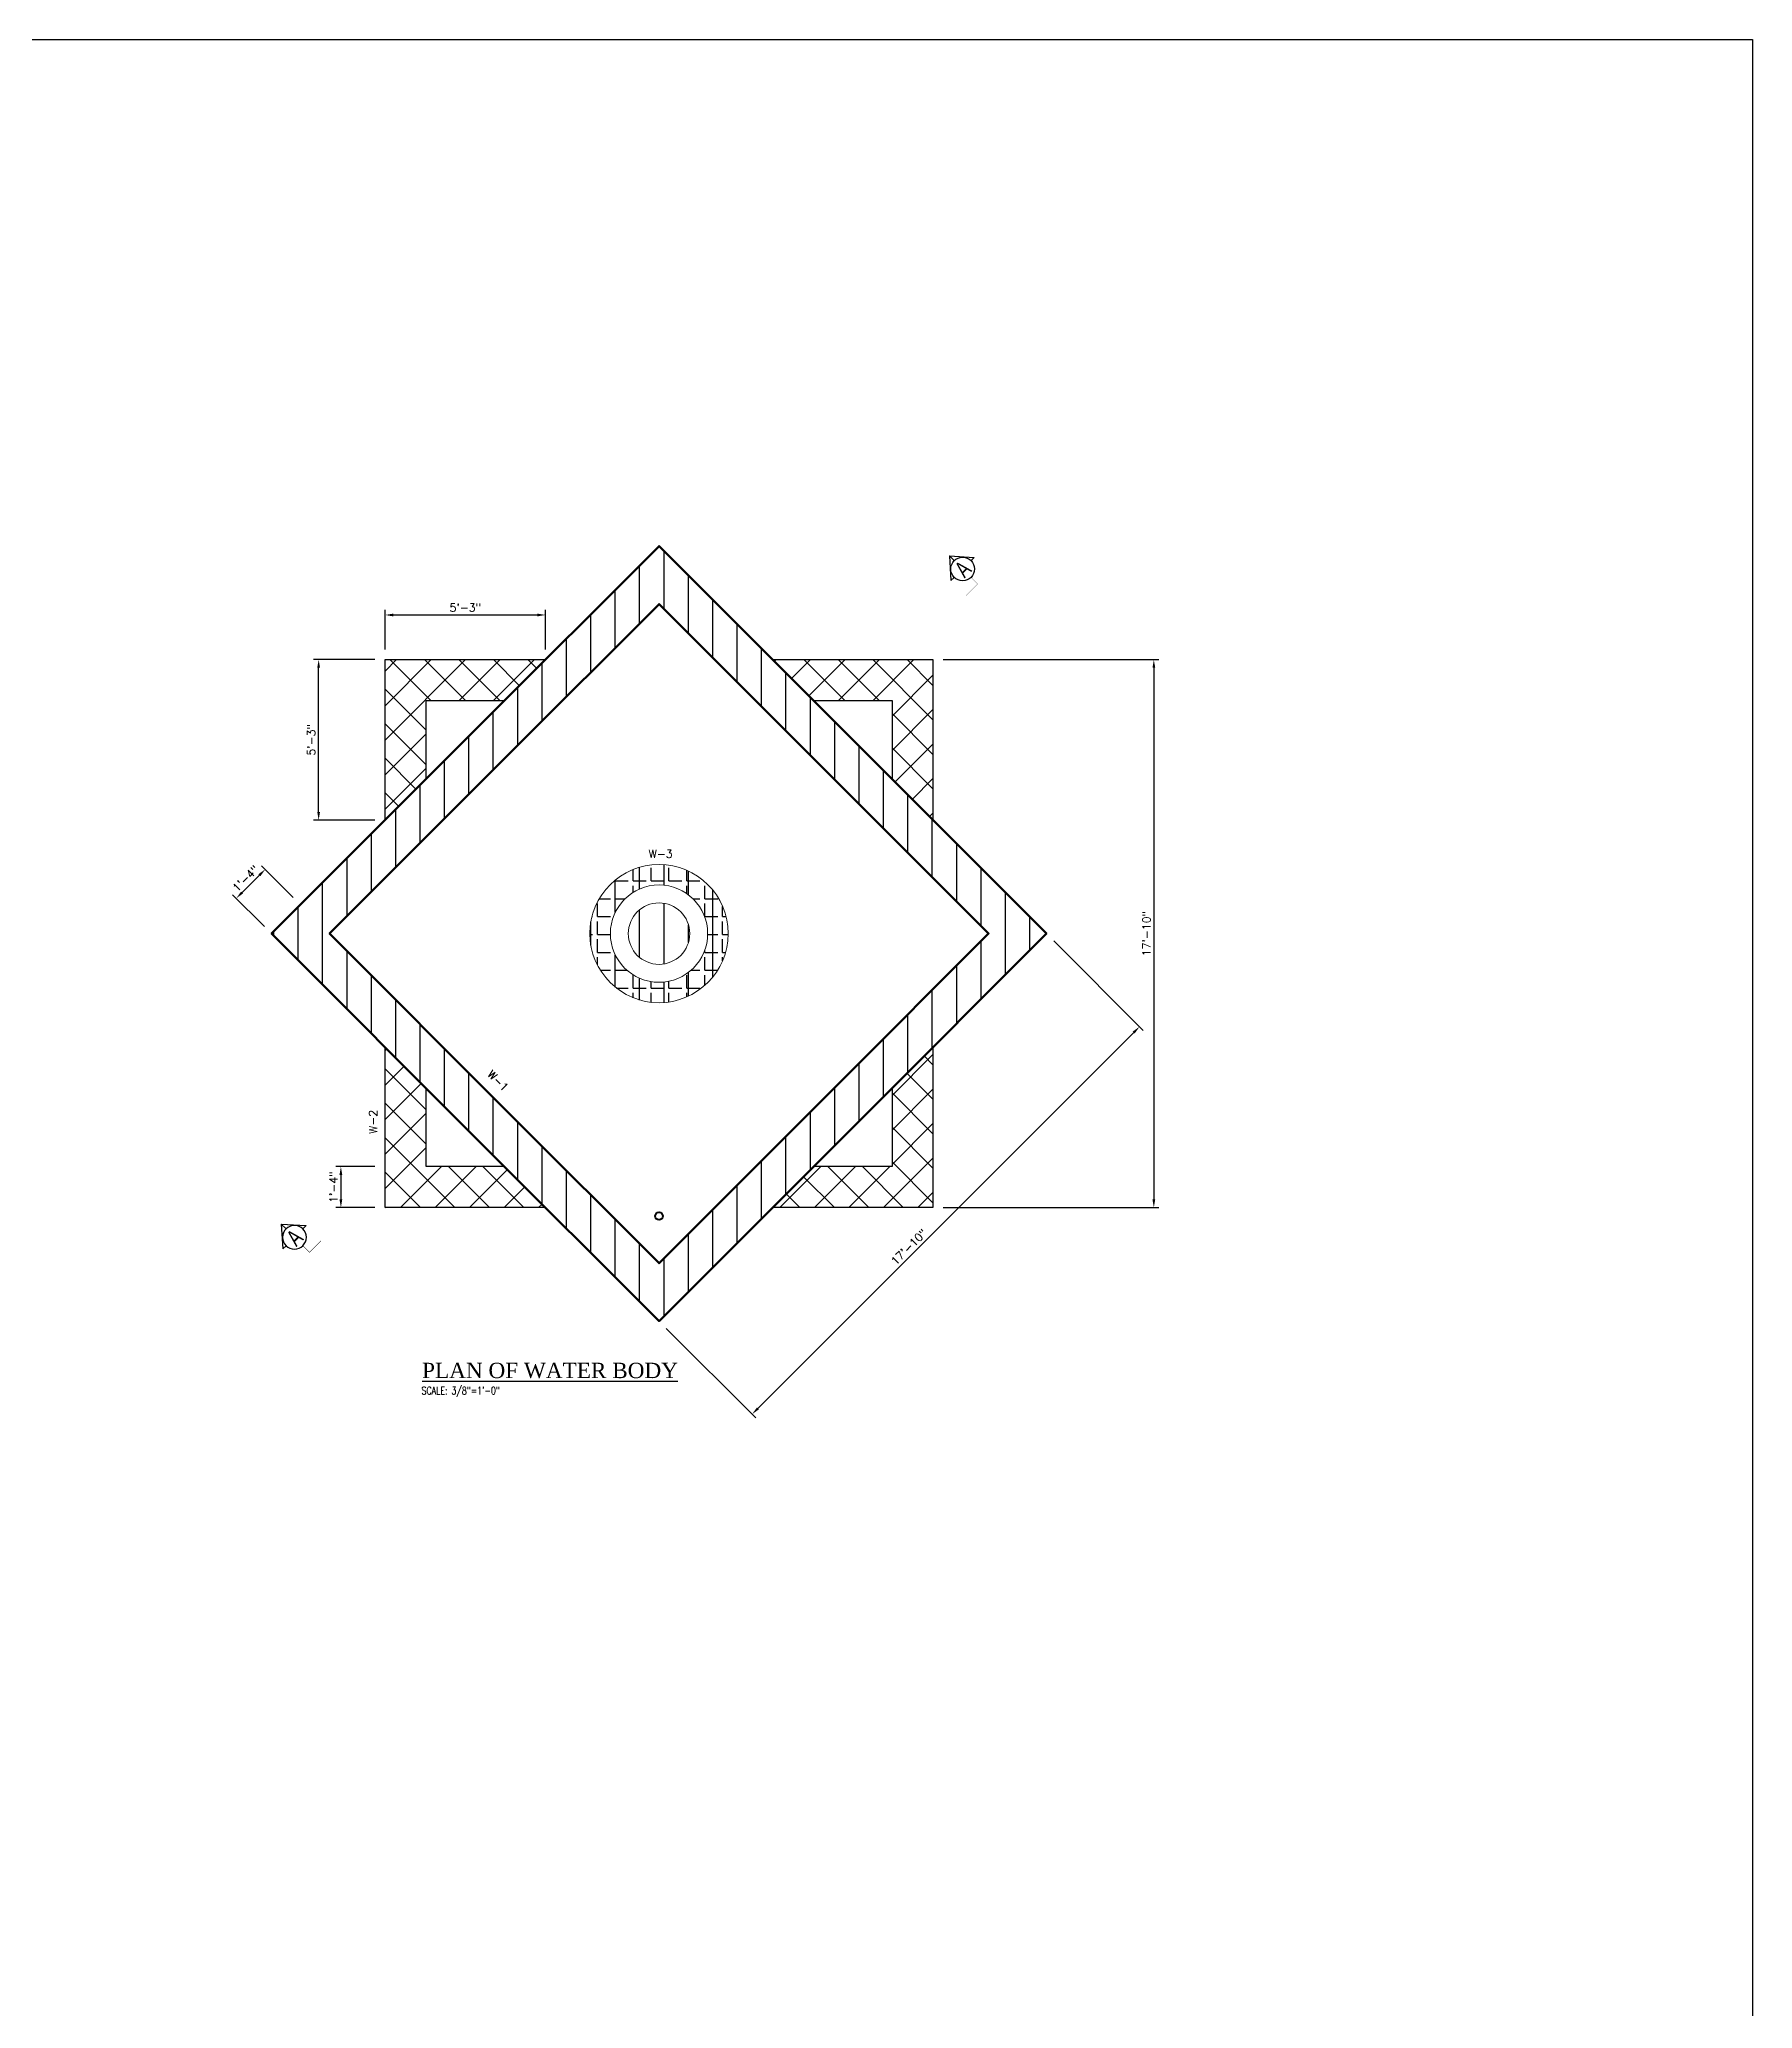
# Model space of a CAD drawing. Header units: inches. Extents: x 53036 to 54375, y -2788 to 288.
# Drawn here: x 53706 to 54375, y -481 to 288 of the extents above; entities that cross this region are included whole.
import ezdxf
from ezdxf.enums import TextEntityAlignment as Align

# ---------------------------------------------------------------- set-up
doc = ezdxf.new("R2010")
doc.units = ezdxf.units.IN
for name, color, linetype in [('A-TYP-DIM', 1, 'Continuous'), ('A-TYP-H-TEXT', 2, 'Continuous'), ('A-TYP-HATCH-COL.', 9, 'Continuous'), ('A-TYP-HATCH-WALL', 9, 'Continuous'), ('A-TYP-SEC-MARK', 5, 'Continuous'), ('dim', 2, 'Continuous'), ('water hatch', 121, 'Continuous')]:
    doc.layers.add(name, color=color, linetype=linetype)
for name, color, linetype, lineweight in [('E--CONCRETE-4', 6, 'Continuous', 40), ('WALL ELEVATION', 4, 'Continuous', 18), ('WALL LT', 3, 'Continuous', 25), ('WALL XLT', 1, 'Continuous', 5)]:
    doc.layers.add(name, color=color, linetype=linetype, lineweight=lineweight)
doc.styles.add('HADINGS', font='times.ttf')
doc.styles.add('rizwan', font='romans.shx', dxfattribs={"width": 0.75})
doc.styles.add('romans', font='romans.shx')
doc.styles.add('SEC-MARK', font='swisscl.ttf')
doc.dimstyles.new('STYLE-64', dxfattribs={"dimscale": 0, "dimtxt": 0.09375, "dimasz": 0.125, "dimexe": 0.0625, "dimexo": 0.0625, "dimgap": 0.03125, "dimtad": 1, "dimlfac": -1, "dimzin": 3, "dimdsep": 46, "dimlunit": 4, "dimtxsty": 'romans', "dimcen": 0.125, "dimdle": 4, "dimclrd": 1, "dimclre": 1, "dimclrt": 2, "dimadec": 0, "dimazin": 0, "dimtfac": 0.5, "dimtix": 1, "dimtmove": 2, "dimatfit": 3, "dimldrblk": 'ARC', "dimfxl": 0, "dimfrac": 1, "dimtolj": 1, "dimtzin": 3, "dimarcsym": 0})

# ---------------------------------------------------------------- blocks, each defined once
blk = doc.blocks.new('SEC-MARK')
at = {"layer": 'A-TYP-SEC-MARK', "color": 2, "linetype": 'Continuous'}
for p, q in [((0, 0.488), (-0.201, 0.259)), ((0, 0.488), (0.201, 0.259)), ((0, 0.404), (0, 0.488)), ((-0.201, 0.259), (-0.145, 0.259)), ((0.201, 0.259), (0.145, 0.259))]:
    blk.add_line(p, q, dxfattribs=at)
at = {"layer": 'A-TYP-SEC-MARK', "color": 2, "linetype": 'Continuous', "const_width": 0.005}
blk.add_lwpolyline([(0, 0.114), (0, 0), (-0.2, 0)], dxfattribs=at)
at = {"layer": 'A-TYP-SEC-MARK', "color": 2, "linetype": 'Continuous'}
blk.add_circle((0, 0.259), 0.145, dxfattribs=at)
at = {"layer": 'A-TYP-SEC-MARK', "color": 2, "linetype": 'Continuous', "style": 'SEC-MARK'}
blk.add_attdef('A', text='', height=0.199, dxfattribs=at).set_placement((0.001, 0.258), align=Align.MIDDLE_CENTER)
blk = doc.blocks.new('*D197')
at = {"layer": 'A-TYP-DIM', "color": 1, "lineweight": -2, "ltscale": 1.5, "transparency": 16777216}
for p, q in [((54058.65, 46.23), (54142.92, 46.23)), ((54140.92, 43.03), (54140.92, -164.57)), ((54058.65, -167.77), (54142.92, -167.77))]:
    blk.add_line(p, q, dxfattribs=at)
at = {"layer": 'A-TYP-DIM', "color": 1, "ltscale": 1.5, "transparency": 16777216}
for points in [[(54140.39, 43.03), (54141.46, 43.03), (54140.92, 46.23)], [(54140.39, -164.57), (54141.46, -164.57), (54140.92, -167.77)]]:
    blk.add_solid(points, dxfattribs=at)
at = {"layer": 'Defpoints', "color": 0, "ltscale": 1.5, "transparency": 16777216}
for p in [(54054.65, 46.23), (54054.65, -167.77), (54140.92, -167.77)]:
    blk.add_point(p, dxfattribs=at)
at = {"layer": 'A-TYP-DIM', "color": 2, "ltscale": 1.5, "transparency": 16777216, "insert": (54138.06, -60.77), "char_height": 3.125, "attachment_point": 5, "rotation": 90, "style": 'romans'}
blk.add_mtext('\\A1;17\'-10"', dxfattribs=at)
blk = doc.blocks.new('ARC')
at = {"layer": 'dim', "color": 0, "linetype": 'ByBlock', "ltscale": 1.5}
for p, q in [((0.14, 0), (-1.16, 0)), ((-0.42, -0.32), (0, 0))]:
    blk.add_line(p, q, dxfattribs=at)
at = {"layer": 'dim', "color": 0, "ltscale": 1.5}
for p, q in [((-0.41, 0.34), (-0.26, 0.43)), ((0, 0), (-0.41, 0.34)), ((-0.28, -0.43), (0, 0)), ((-0.26, 0.43), (0, 0)), ((-0.42, -0.32), (-0.28, -0.43))]:
    blk.add_line(p, q, dxfattribs=at)
blk = doc.blocks.new('*D198')
at = {"layer": 'A-TYP-DIM', "color": 1, "lineweight": -2, "ltscale": 1.5, "transparency": 16777216}
for p, q in [((53836.65, 46.23), (53812.71, 46.23)), ((53814.71, -13.25), (53814.71, 43.03)), ((53836.65, -16.45), (53812.71, -16.45))]:
    blk.add_line(p, q, dxfattribs=at)
at = {"layer": 'A-TYP-DIM', "color": 1, "ltscale": 1.5, "transparency": 16777216}
for points in [[(53814.17, 43.03), (53815.24, 43.03), (53814.71, 46.23)], [(53814.17, -13.25), (53815.24, -13.25), (53814.71, -16.45)]]:
    blk.add_solid(points, dxfattribs=at)
at = {"layer": 'Defpoints', "color": 0, "ltscale": 1.5, "transparency": 16777216}
for p in [(53814.71, 46.23), (53840.65, 46.23), (53840.65, -16.45)]:
    blk.add_point(p, dxfattribs=at)
at = {"layer": 'A-TYP-DIM', "color": 2, "ltscale": 1.5, "transparency": 16777216, "insert": (53811.85, 14.89), "char_height": 3.125, "attachment_point": 5, "rotation": 90, "style": 'romans'}
blk.add_mtext('\\A1;5\'-3"', dxfattribs=at)
blk = doc.blocks.new('*D199')
at = {"layer": 'A-TYP-DIM', "color": 1, "lineweight": -2, "ltscale": 1.5, "transparency": 16777216}
for p, q in [((53840.65, 50.23), (53840.65, 65.66)), ((53843.85, 63.66), (53900.13, 63.66)), ((53903.33, 50.23), (53903.33, 65.66))]:
    blk.add_line(p, q, dxfattribs=at)
at = {"layer": 'A-TYP-DIM', "color": 1, "ltscale": 1.5, "transparency": 16777216}
for points in [[(53843.85, 64.19), (53843.85, 63.12), (53840.65, 63.66)], [(53900.13, 64.19), (53900.13, 63.12), (53903.33, 63.66)]]:
    blk.add_solid(points, dxfattribs=at)
at = {"layer": 'Defpoints', "color": 0, "ltscale": 1.5, "transparency": 16777216}
for p in [(53903.33, 63.66), (53840.65, 46.23), (53903.33, 46.23)]:
    blk.add_point(p, dxfattribs=at)
at = {"layer": 'A-TYP-DIM', "color": 2, "ltscale": 1.5, "transparency": 16777216, "insert": (53871.99, 66.52), "char_height": 3.125, "attachment_point": 5, "style": 'romans'}
blk.add_mtext('\\A1;5\'-3"', dxfattribs=at)
blk = doc.blocks.new('*D200')
at = {"layer": 'A-TYP-DIM', "color": 1, "lineweight": -2, "ltscale": 1.5, "transparency": 16777216}
for p, q in [((53791.59, -37.93), (53784.8, -44.72)), ((53804.81, -46.63), (53792.44, -34.25)), ((53793.5, -57.94), (53781.12, -45.57))]:
    blk.add_line(p, q, dxfattribs=at)
at = {"layer": 'A-TYP-DIM', "color": 1, "ltscale": 1.5, "transparency": 16777216}
for points in [[(53791.21, -37.55), (53791.97, -38.31), (53793.85, -35.67)], [(53784.42, -44.34), (53785.18, -45.1), (53782.54, -46.98)]]:
    blk.add_solid(points, dxfattribs=at)
at = {"layer": 'Defpoints', "color": 0, "ltscale": 1.5, "transparency": 16777216}
for p in [(53782.54, -46.98), (53807.64, -49.46), (53796.33, -60.77)]:
    blk.add_point(p, dxfattribs=at)
at = {"layer": 'A-TYP-DIM', "color": 2, "ltscale": 1.5, "transparency": 16777216, "insert": (53786.17, -39.3), "char_height": 3.125, "attachment_point": 5, "rotation": 45, "style": 'romans'}
blk.add_mtext('\\A1;1\'-4"', dxfattribs=at)
blk = doc.blocks.new('*D201')
at = {"layer": 'A-TYP-DIM', "color": 1, "lineweight": -2, "ltscale": 1.5, "transparency": 16777216}
for p, q in [((53836.65, -151.77), (53821.39, -151.77)), ((53823.39, -154.97), (53823.39, -164.57)), ((53836.65, -167.77), (53821.39, -167.77))]:
    blk.add_line(p, q, dxfattribs=at)
at = {"layer": 'A-TYP-DIM', "color": 1, "ltscale": 1.5, "transparency": 16777216}
for points in [[(53822.85, -154.97), (53823.92, -154.97), (53823.39, -151.77)], [(53822.85, -164.57), (53823.92, -164.57), (53823.39, -167.77)]]:
    blk.add_solid(points, dxfattribs=at)
at = {"layer": 'Defpoints', "color": 0, "ltscale": 1.5, "transparency": 16777216}
for p in [(53840.65, -151.77), (53823.39, -167.77), (53840.65, -167.77)]:
    blk.add_point(p, dxfattribs=at)
at = {"layer": 'A-TYP-DIM', "color": 2, "ltscale": 1.5, "transparency": 16777216, "insert": (53820.53, -159.77), "char_height": 3.125, "attachment_point": 5, "rotation": 90, "style": 'romans'}
blk.add_mtext('\\A1;1\'-4"', dxfattribs=at)
blk = doc.blocks.new('*D202')
at = {"layer": 'A-TYP-DIM', "color": 1, "lineweight": -2, "ltscale": 1.5, "transparency": 16777216}
for p, q in [((54101.8, -63.6), (54136.74, -98.54)), ((54133.06, -99.39), (53986.26, -246.18)), ((53950.48, -214.92), (53985.42, -249.86))]:
    blk.add_line(p, q, dxfattribs=at)
at = {"layer": 'A-TYP-DIM', "color": 1, "ltscale": 1.5, "transparency": 16777216}
for points in [[(54132.68, -99.01), (54133.44, -99.76), (54135.32, -97.12)], [(53985.89, -245.81), (53986.64, -246.56), (53984, -248.45)]]:
    blk.add_solid(points, dxfattribs=at)
at = {"layer": 'Defpoints', "color": 0, "ltscale": 1.5, "transparency": 16777216}
for p in [(54098.97, -60.77), (53947.65, -212.09), (53984, -248.45)]:
    blk.add_point(p, dxfattribs=at)
at = {"layer": 'A-TYP-DIM', "color": 2, "ltscale": 1.5, "transparency": 16777216, "insert": (54045.24, -183.16), "char_height": 3.125, "attachment_point": 5, "rotation": 45, "style": 'romans'}
blk.add_mtext('\\A1;17\'-10"', dxfattribs=at)

msp = doc.modelspace()

# ---------------------------------------------------------------- hatches: boundary and pattern name
at = {"layer": 'A-TYP-HATCH-COL.'}
h = msp.add_hatch(dxfattribs=at)
h.set_pattern_fill('ANSI37', color=256, scale=3, style=0)
h.set_pattern_definition([(45, (-2543.174, 4597.895), (-6.7351921, 6.7351921), []), (135, (-2543.174, 4597.895), (-6.7351921, -6.7351921), [])])
h.paths.add_polyline_path([(54054.64933716, 46.2280059), (53991.97018832, 46.2280059), (54007.97018833, 30.2280059), (54038.64933716, 30.2280059), (54038.64933716, -0.45114293), (54054.64933716, -16.45114292)])
h.paths.add_polyline_path([(53903.32848598, 46.2280059), (53840.64933716, 46.2280059), (53840.64933716, -16.45114293), (53856.64933716, -0.45114293), (53856.64933716, 30.2280059), (53887.32848598, 30.2280059)])
h.paths.add_polyline_path([(53887.32848599, -151.7719941), (53856.64933716, -151.7719941), (53856.64933716, -121.09284528), (53840.64933716, -105.09284528), (53840.64933716, -167.7719941), (53903.32848599, -167.7719941)])
h.paths.add_polyline_path([(54054.64933716, -105.09284527), (54038.64933716, -121.09284527), (54038.64933716, -151.7719941), (54007.97018833, -151.7719941), (53991.97018834, -167.7719941), (54054.64933716, -167.7719941)])
at = {"layer": 'A-TYP-HATCH-WALL'}
h = msp.add_hatch(dxfattribs=at)
h.set_pattern_fill('ANSI31', color=256, scale=3, angle=45, style=0)
h.set_pattern_definition([(90, (-2543.174, 4597.895), (-9.525, 2e-15), [])])
h.paths.add_polyline_path([(54016.94580171, 21.25239252), (53947.64933714, 90.54885707), (53878.35287259, 21.25239251), (53796.32848598, -60.77199412), (53878.35287261, -142.79638073), (53947.64933717, -212.09284528), (54029.67372378, -130.06845865), (54098.97018833, -60.77199409)])
h.paths.add_polyline_path([(54076.34277133, -60.77199409), (54018.36001528, -118.75475015), (53947.64933717, -189.46542828), (53889.66658111, -131.48267223), (53818.95590298, -60.77199411), (53889.66658109, 9.93868401), (53947.64933714, 67.92144007), (54005.63209321, 9.93868402)], flags=16)
h.paths.add_polyline_path([(53974.64933716, -60.7719941, -1), (53920.64933716, -60.7719941, -1)], flags=0)
h.paths.add_polyline_path([(53966.64933716, -60.7719941, -1), (53928.64933716, -60.7719941, -1)], flags=0)
h.paths.add_polyline_path([(53959.64933716, -60.7719941, -1), (53935.64933716, -60.7719941, -1)], flags=0)
h.paths.add_polyline_path([(53949.14933717, -171.08065197, -1), (53946.14933717, -171.08065197, -1)], flags=0)
at = {"layer": 'water hatch'}
h = msp.add_hatch(dxfattribs=at)
h.set_pattern_fill('ANGLE', color=62)
h.set_pattern_definition([(0, (-2543.1744, 4597.895), (0, 6.985), [5.08, -1.905]), (90, (-2543.1744, 4597.895), (-6.985, 4e-16), [5.08, -1.905])])
h.paths.add_polyline_path([(53966.64933716, -60.7719941, -0.8519390637), (53929.60859852, -66.73284549), (53923.49809648, -72.84334753, 0.7914757916), (53974.64933716, -60.7719941, 0.2841172334), (53959.72069058, -36.62075342), (53953.61018854, -42.73125546, -0.3235497428)])
h.paths.add_polyline_path([(53953.61018854, -42.73125546), (53959.72069058, -36.62075342, 0.5574901947), (53920.64933716, -60.7719941, 0.1163980051), (53923.49809648, -72.84334753), (53929.60859852, -66.73284549, -0.0799491404), (53928.64933716, -60.7719941, -0.511087899)])

# ---------------------------------------------------------------- linework, layer by layer
at = {"layer": 'Defpoints'}
msp.add_lwpolyline([(53036.46519274, 288.43183376), (54374.7927487, 288.43183376), (54374.7927487, -2787.53940368), (53036.46519274, -2787.53940368)], close=True, dxfattribs=at)
at = {"layer": 'E--CONCRETE-4', "color": 18, "ltscale": 0.1, "true_color": 0x000000}
msp.add_circle((53947.64933717, -171.08065197), 1.5, dxfattribs=at)
at = {"layer": 'WALL ELEVATION', "lineweight": 50}
for points in [[(53878.35287261, -142.79638073), (53947.64933717, -212.09284528), (54029.67372378, -130.06845865), (54098.97018833, -60.77199409), (54016.94580171, 21.25239252), (53947.64933714, 90.54885707), (53878.35287259, 21.25239251), (53796.32848598, -60.77199412)], [(54018.36001528, -118.75475015), (53947.64933717, -189.46542828), (53889.66658111, -131.48267223), (53818.95590298, -60.77199411), (53889.66658109, 9.93868401), (53947.64933714, 67.92144007), (54005.63209321, 9.93868402), (54076.34277133, -60.77199409)]]:
    msp.add_lwpolyline(points, close=True, dxfattribs=at)
at = {"layer": 'WALL LT'}
for points in [[(53840.64933716, -16.45114293), (53840.64933716, 46.2280059), (53903.32848598, 46.2280059)], [(53991.97018832, 46.2280059), (54054.64933716, 46.2280059), (54054.64933716, -16.45114292)], [(53856.64933716, -0.45114293), (53856.64933716, 30.2280059), (53887.32848598, 30.2280059)], [(54007.97018833, 30.2280059), (54038.64933716, 30.2280059), (54038.64933716, -0.45114293)], [(53903.32848599, -167.7719941), (53840.64933716, -167.7719941), (53840.64933716, -105.09284528)], [(54054.64933716, -105.09284527), (54054.64933716, -167.7719941), (53991.97018834, -167.7719941)], [(53887.32848599, -151.7719941), (53856.64933716, -151.7719941), (53856.64933716, -121.09284528)], [(54038.64933716, -121.09284527), (54038.64933716, -151.7719941), (54007.97018833, -151.7719941)]]:
    msp.add_lwpolyline(points, dxfattribs=at)
at = {"layer": 'WALL XLT'}
for radius in [27, 19, 12]:
    msp.add_circle((53947.64933716, -60.7719941), radius, dxfattribs=at)

# ---------------------------------------------------------------- block references
at = {"layer": 'A-TYP-SEC-MARK'}
ref = msp.add_blockref('SEC-MARK', (54072.09757056, 75.75612658), dxfattribs=dict(at, xscale=32, yscale=32, zscale=32, rotation=45.00000000509665))
ref.add_attrib('A', 'A', dxfattribs={"color": 2, "height": 6.375, "rotation": 45.0000000052, "style": 'SEC-MARK'}).set_placement((54066.29198893, 81.62058323), align=Align.MIDDLE_CENTER)
ref = msp.add_blockref('SEC-MARK', (53811.1212165, -185.22022753), dxfattribs=dict(at, xscale=-31.99999999999999, yscale=32, zscale=32, rotation=45.00000000517002))
ref.add_attrib('A', 'A', dxfattribs={"color": 2, "height": 6.375, "rotation": 45.000000005, "style": 'SEC-MARK'}).set_placement((53805.25675984, -179.4146459), align=Align.MIDDLE_CENTER)

# ---------------------------------------------------------------- texts
at = {"layer": 'A-TYP-DIM', "color": 2, "ltscale": 1.5, "insert": (53948.27621833, -29.61983288), "char_height": 3.125, "attachment_point": 5, "style": 'romans'}
msp.add_mtext('\\A1;W-3', dxfattribs=at)
at = {"layer": 'A-TYP-DIM', "color": 2, "ltscale": 1.5, "char_height": 3.125, "attachment_point": 5, "style": 'romans'}
for s, insert, rotation in [('\\A1;W-1', (53884.75286178, -118.18561244), 315.0000000051), ('\\A1;W-2', (53835.96306659, -134.29297396), 90)]:
    msp.add_mtext(s, dxfattribs=dict(at, insert=insert, rotation=rotation))
at = {"layer": 'A-TYP-H-TEXT', "color": 3, "style": 'HADINGS'}
msp.add_text('%%UPLAN OF WATER BODY', height=6, dxfattribs=at).set_placement((53855.11173795, -234.35209064))
at = {"layer": 'A-TYP-H-TEXT', "style": 'rizwan', "width": 0.75}
msp.add_text('SCALE: 3/8"=1\'-0"', height=3, dxfattribs=at).set_placement((53854.91498866, -240.71742039))

# ---------------------------------------------------------------- dimensions: what is measured, and where the dimension line sits
at = {"layer": 'A-TYP-DIM', "ltscale": 1.5}
dim = msp.add_linear_dim(base=(53903.32848598, 63.65824836), p1=(53840.64933716, 46.2280059), p2=(53903.32848598, 46.2280059), dimstyle='STYLE-64', override={"dimscale": 32, "dimtxt": 0.097656, "dimasz": 0.1, "dimexo": 0.125, "dimdec": 0, "dimlfac": 1, "dimtmove": 0, "dimatfit": 2}, dxfattribs=at)
dim.commit()
dim.dimension.update_dxf_attribs({"geometry": '*D199', "text_midpoint": (53871.98891157, 66.51836741)})
for base, p1, p2, override, picture, middle in [((53814.70817726, 46.2280059), (53840.64933716, -16.45114293), (53840.64933716, 46.2280059), {"dimscale": 32, "dimtxt": 0.097656, "dimasz": 0.1, "dimexo": 0.125, "dimdec": 0, "dimlfac": 1, "dimtmove": 0, "dimatfit": 2}, '*D198', (53811.84805821, 14.88843148)), ((54140.9241613358, -167.7719941022), (54054.6493371559, 46.2280058978), (54054.6493371559, -167.7719941022), {"dimscale": 32, "dimtxt": 0.097656, "dimasz": 0.1, "dimexo": 0.125, "dimdec": 8, "dimlfac": 1, "dimtmove": 0, "dimatfit": 2}, '*D197', (54138.0640422882, -60.7719941022)), ((53823.38705894, -167.7719941), (53840.64933716, -151.7719941), (53840.64933716, -167.7719941), {"dimscale": 32, "dimtxt": 0.097656, "dimasz": 0.1, "dimexo": 0.125, "dimdec": 0, "dimlfac": 1, "dimtmove": 0, "dimatfit": 2}, '*D201', (53820.52693989, -159.7719941))]:
    dim = msp.add_linear_dim(base=base, p1=p1, p2=p2, angle=90, dimstyle='STYLE-64', override=override, dxfattribs=at)
    dim.commit()
    dim.dimension.update_dxf_attribs({"geometry": picture, "text_midpoint": middle})
dim = msp.add_aligned_dim(p1=(53807.64219448, -49.45828562), p2=(53796.32848598, -60.77199412), distance=-19.50263867, dimstyle='STYLE-64', override={"dimscale": 32, "dimtxt": 0.097656, "dimasz": 0.1, "dimexo": 0.125, "dimdec": 0, "dimlfac": 1, "dimtmove": 0, "dimatfit": 2}, dxfattribs=at)
dim.commit()
dim.dimension.update_dxf_attribs({"geometry": '*D200', "text_midpoint": (53786.1724826, -39.30228224)})
dim = msp.add_linear_dim(base=(53984.0018657272, -248.4453738266), p1=(54098.9701883303, -60.7719940885), p2=(53947.6493371701, -212.092845276), angle=225.0000000052, dimstyle='STYLE-64', override={"dimscale": 32, "dimtxt": 0.097656, "dimasz": 0.1, "dimexo": 0.125, "dimdec": 8, "dimlfac": 1, "dimtmove": 0, "dimatfit": 2}, dxfattribs=at)
dim.commit()
dim.dimension.update_dxf_attribs({"geometry": '*D202', "text_midpoint": (54047.2648050834, -185.182434459), "dimtype": 161})

doc.saveas('drawing.dxf')
